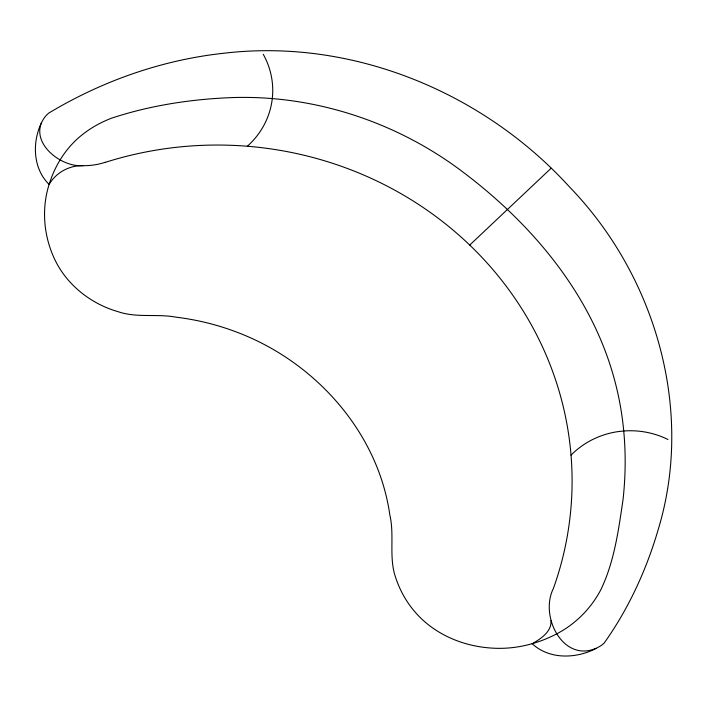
<?xml version="1.0" encoding="UTF-8"?>
<svg xmlns="http://www.w3.org/2000/svg" width="707" height="707" viewBox="0 0 707 707"><rect width="100%" height="100%" fill="white"/><g stroke="black" fill="none" stroke-linecap="round" stroke-linejoin="round"><path stroke-width="1.06" d="M105.202 162.38A353.403 334.747 2 0 1 468.564 243.968A353.403 334.747 2 0 1 553.387 588.48C538.584 618.015 565.715 667.054 600.667 645.853C601.869 645.031 603.009 644.13 604.087 643.167C628.39 609.045 646.286 570.222 658.067 530.011C694.574 410.493 655.751 276.304 569.939 187.39C483.977 92.705 353.341 38.328 225.339 53.078C162.981 59.556 102.444 80.801 48.792 113.067C47.581 114.074 46.441 115.179 45.416 116.372C26.371 139.933 59.512 167.762 83.302 165.668M41.501 122.647C32.062 142.346 32.814 168.496 49.119 184.439C41.527 208.256 43.578 234.795 53.856 257.498C65.707 284.099 90.363 303.763 118.122 311.699C136.813 318.132 156.839 313.563 176.061 317.169C196.979 319.714 217.597 324.778 237.269 332.334C314.712 361.63 378.059 431.791 389.84 514.988C394.365 534.315 389.318 554.527 394.418 573.536C398.324 587.27 405.058 600.216 414.302 611.113C433.038 633.525 461.733 646.004 490.561 648.001C513.406 649.83 536.578 644.439 556.807 633.817C575.401 624.113 590.849 608.639 600.641 590.098C614.25 562.18 618.448 530.533 622.973 500.105C627.507 460.142 625.129 419.278 614.675 380.384C592.068 295.287 532.601 224.614 463.43 172.402C396.159 121.259 311.23 93.589 226.638 97.822C187.541 99.714 148.355 105.97 111.176 118.308C101.251 122.205 91.777 127.34 83.346 133.879C66.847 146.482 55.164 164.687 49.119 184.439C56.1 172.358 69.852 165.005 83.762 165.677A64.081 60.705 2 0 0 105.175 162.31M469.722 245.082L551.107 168.257M532.548 643.564C540.846 638.668 551.734 631.74 550.983 620.711M596.054 648.469C576.178 658.783 549.348 659.772 532.159 643.679M571.026 455.105L571.035 455.149A81.261 76.975 2 0 1 619.42 431.429L624.953 430.908A81.261 76.975 2 0 1 668 439.507M247.335 146.252A81.261 76.975 2 0 0 272.08 100.261L272.602 95.021A81.261 76.975 2 0 0 263.251 54.289"/></g></svg>
